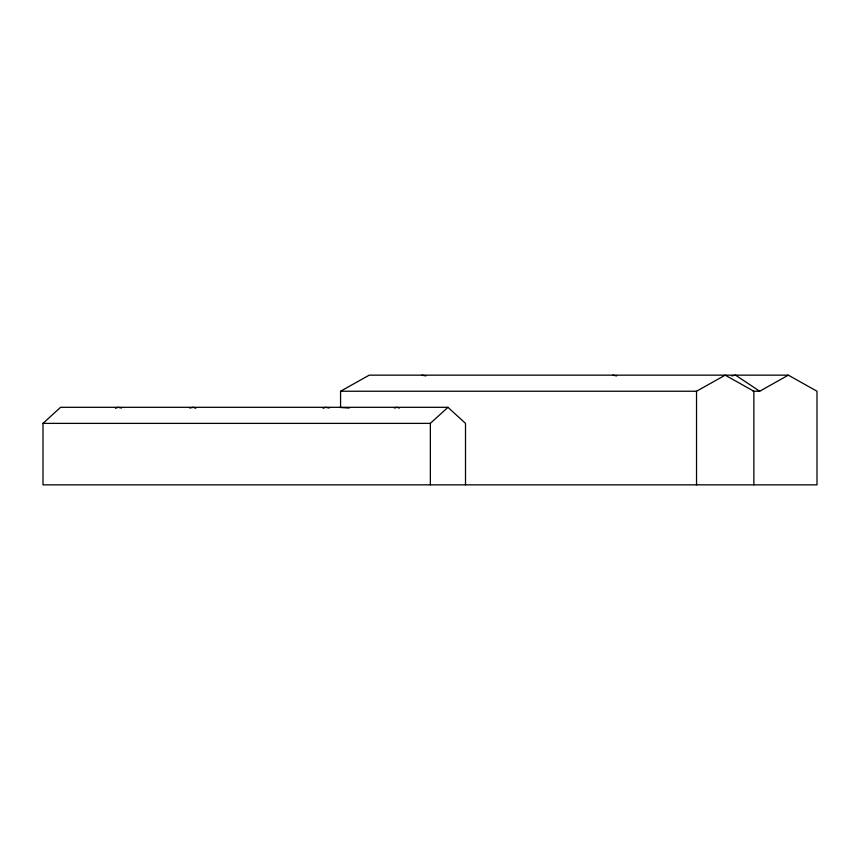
<?xml version="1.0" encoding="UTF-8"?>
<svg xmlns="http://www.w3.org/2000/svg" width="860" height="860" viewBox="0 0 860 860"><rect width="100%" height="100%" fill="white"/><g stroke="black" fill="none" stroke-linecap="round" stroke-linejoin="round"><path stroke-width="1.29" d="M349.235 408.048L340.571 407.522L340.571 391.236L369.241 375.154L788.341 375.154L817 391.236L817 484.846L43 484.846L43 423.378L60.576 407.307L447.931 407.307L465.507 423.378L465.507 484.846M43 423.378L430.355 423.378L447.931 407.307M340.571 391.236L696.536 391.236L725.195 375.154L753.865 391.236L753.865 484.846M752.995 391.236L759.681 391.236L788.341 375.154M115.498 408.306L117.992 407.307L121.507 408.059M323.102 408.306L325.596 407.307L329.111 408.059M394.375 408.059L396.901 407.307L399.47 408.07M189.759 408.059L193.274 407.307L195.768 408.306M731.763 375.906L735.579 375.154L759.681 391.236M612.782 375.154L616.599 375.906M422.002 375.154L425.818 375.906M696.536 391.236L696.536 484.846M430.355 423.378L430.355 484.846"/></g></svg>
